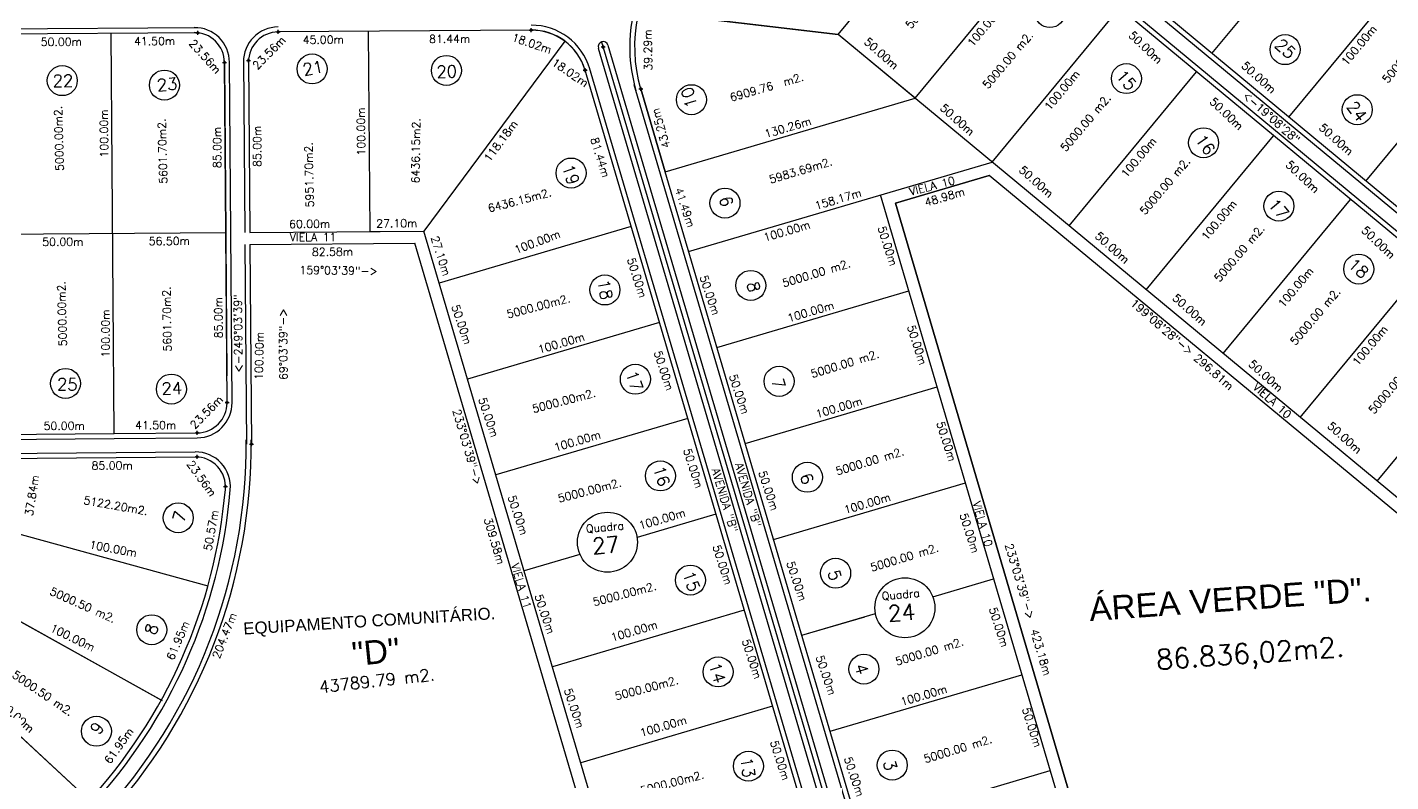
# Model space of a CAD drawing. Extents: x -23785941 to 8798891, y -8418521 to 21897894.
# Drawn here: x -24298 to -23616, y -2844 to -2467 of the extents above; entities that cross this region are included whole.
import ezdxf
from ezdxf.enums import TextEntityAlignment as Align

# ---------------------------------------------------------------- set-up
doc = ezdxf.new("R2010")
doc.units = 0
doc.header["$MEASUREMENT"] = 0
doc.header["$PDMODE"] = 34
doc.header["$PDSIZE"] = 1
doc.layers.get('0').update_dxf_attribs({"linetype": 'CONTINUOUS'})
for name, color, linetype in [('CALCADA', 3, 'CONTINUOUS'), ('REG60_100', 2, 'CONTINUOUS'), ('RUA', 1, 'CONTINUOUS'), ('VEGE', 102, 'CONTINUOUS'), ('VIEWPORT', 7, 'CONTINUOUS')]:
    doc.layers.add(name, color=color, linetype=linetype)
doc.styles.add('1_5MM', font='romans.shx', dxfattribs={"height": 6})
doc.styles.add('1MM', font='romans.shx', dxfattribs={"height": 4})
doc.styles.add('2_5MM', font='romans.shx', dxfattribs={"height": 10})
doc.styles.add('2MM', font='romans.shx', dxfattribs={"height": 8})
doc.styles.add('3MM', font='romans.shx', dxfattribs={"height": 12})

msp = doc.modelspace()

# ---------------------------------------------------------------- linework, layer by layer
for p, q in [((-23705.33, -2480.16), (-23577.72, -2326.16)), ((-23512.83, -2639.67), (-23877.16, -2337.78)), ((-23520.49, -2648.91), (-23885.61, -2346.36)), ((-23666.83, -2512.06), (-23539.22, -2358.06)), ((-23628.33, -2543.96), (-23500.72, -2389.96)), ((-23892.29, -2470.69), (-23828.49, -2393.69)), ((-23853.79, -2502.59), (-23789.99, -2425.59)), ((-23815.29, -2534.5), (-23751.49, -2457.5)), ((-24212.4, -2469.85), (-24490.7, -2471.96)), ((-24254.19, -2670.17), (-24255.71, -2470.18)), ((-24045.75, -2468.48), (-24172.21, -2469.44)), ((-24127.21, -2469.2), (-24126.45, -2569.2)), ((-24028.94, -2474.07), (-24099.35, -2568.99)), ((-24045.78, -2468.59), (-24045.78, -2468.58)), ((-24045.11, -2468.58), (-24045.78, -2468.59)), ((-23584.29, -2725.91), (-23892.29, -2470.69)), ((-24197.81, -2654.75), (-24199.1, -2484.64)), ((-24199.07, -2484.64), (-24197.88, -2641.36)), ((-24187.07, -2484.55), (-24187.1, -2484.55)), ((-24187.08, -2483.65), (-24186.42, -2569.65)), ((-24019, -2487.95), (-24018.81, -2488.59)), ((-23887.66, -2933), (-24018.92, -2488.03)), ((-24018.81, -2488.59), (-24018.81, -2488.59)), ((-24018.81, -2488.59), (-24018.8, -2488.59)), ((-23776.79, -2566.4), (-23712.99, -2489.4)), ((-24045.57, -2496.48), (-24045.57, -2496.48)), ((-24045.57, -2496.48), (-24045.56, -2496.48)), ((-23978.73, -2539.45), (-23853.79, -2502.59)), ((-23738.29, -2598.3), (-23674.49, -2521.3)), ((-23966.99, -2579.24), (-23815.28, -2534.49)), ((-23867.97, -2914.94), (-23978.73, -2539.45)), ((-23863.62, -2555.01), (-23816.66, -2541.15)), ((-23816.66, -2541.15), (-23863.62, -2555.01)), ((-23816.66, -2541.15), (-23863.62, -2555.01)), ((-23588.11, -2730.52), (-23816.66, -2541.15)), ((-23588.11, -2730.52), (-23816.66, -2541.15)), ((-23588.11, -2730.52), (-23816.66, -2541.15)), ((-23772.05, -2886.65), (-23871.07, -2550.95)), ((-23743.03, -2963.82), (-23863.62, -2555.01)), ((-23863.62, -2555.01), (-23743.9, -2960.9)), ((-23863.62, -2555.01), (-23743.9, -2960.9)), ((-23699.79, -2630.2), (-23635.99, -2553.2)), ((-24454.94, -2571.69), (-24198.45, -2569.75)), ((-24186.45, -2569.65), (-24099.35, -2568.99)), ((-24126.45, -2569.2), (-24099.35, -2568.99)), ((-23973.73, -2994.88), (-24099.35, -2569)), ((-23995.77, -2566.7), (-24091.69, -2595)), ((-24186.41, -2575.65), (-24103.83, -2575.03)), ((-24186.38, -2575.65), (-24185.62, -2675.54)), ((-24016.67, -2870.5), (-24103.83, -2575.03)), ((-23661.29, -2662.1), (-23597.49, -2585.1)), ((-23952.84, -2627.2), (-23856.93, -2598.91)), ((-23981.62, -2614.66), (-24077.54, -2642.95)), ((-23622.79, -2694.01), (-23558.99, -2617.01)), ((-23938.7, -2675.16), (-23842.78, -2646.86)), ((-23967.48, -2662.62), (-24063.4, -2690.91)), ((-24489.18, -2671.95), (-24254.19, -2670.17)), ((-24254.19, -2670.17), (-24212.68, -2669.86)), ((-24366.69, -2683.02), (-24213.69, -2681.86)), ((-23924.55, -2723.11), (-23828.64, -2694.82)), ((-23953.33, -2710.57), (-23992.8, -2722.22)), ((-24266.59, -2853.67), (-24413.35, -2717.79)), ((-24303.75, -2719.76), (-24207.33, -2746.28)), ((-24021.33, -2730.63), (-24049.25, -2738.87)), ((-23844.91, -2751.75), (-23814.49, -2742.78)), ((-24318.05, -2754.82), (-24230.32, -2803.63)), ((-23939.19, -2758.53), (-24035.1, -2786.82)), ((-23910.41, -2771.07), (-23873.57, -2760.2)), ((-23910.41, -2771.07), (-23878.96, -2761.8)), ((-23896.26, -2819.03), (-23800.35, -2790.74)), ((-23925.04, -2806.49), (-24020.96, -2834.78)), ((-23882.11, -2866.98), (-23786.2, -2838.69))]:
    msp.add_line(p, q)
at = {"color": 100}
for p, q in [((-24010.49, -2474.38), (-23874.13, -2936.66)), ((-23877.18, -2934.96), (-24012.07, -2477.65)), ((-23872.39, -2933.54), (-24007.28, -2476.23))]:
    msp.add_line(p, q, dxfattribs=at)
msp.add_lwpolyline([(-24230.66, -2803.44), (-24318.04, -2754.82, -0.057602), (-24339.98, -2785.72), (-24266.6, -2853.65)], format="xyb")
for centre in [(-23786.37, -2459.77), (-23668.77, -2478.3), (-24155.25, -2487.95), (-24088.13, -2488.68), (-24280.18, -2493.79), (-23748.13, -2492.78), (-24229.12, -2496.02), (-23965.62, -2503.31), (-23632.7, -2508.3), (-23709.52, -2524.83), (-24025.79, -2539.96), (-23948.83, -2555.01), (-23671.88, -2556.52), (-23631.95, -2587.97), (-23935.94, -2596.15), (-24008.87, -2598.43), (-24278.57, -2645.16), (-23993.65, -2643.07), (-23921.79, -2644.1), (-24225.63, -2647.96), (-23981.13, -2691.38), (-23907.65, -2692.06), (-24222.22, -2712.32), (-23893.5, -2740.02), (-23893.5, -2740.02), (-23966.09, -2743.45), (-24235.45, -2768.28), (-23879.35, -2787.98), (-23952.28, -2789.33), (-24263.08, -2819.02), (-23937.08, -2836.47), (-23865.21, -2835.93)]:
    msp.add_circle(centre, 7.5)
at = {"color": 5}
for centre in [(-24007.62, -2724.54), (-23858.85, -2757.29)]:
    msp.add_circle(centre, 15, dxfattribs=at)
for centre, radius, start, end in [((-23919.95, -2476.97), 74.08, 139.1598, 196.43452), ((-24214.1, -2484.75), 15, 0.43063, 90.43452), ((-24172.1, -2484.44), 15, 90.43452, 180.43063), ((-24045.57, -2496.48), 27.9, 16.42982, 90.43452), ((-24045.54, -2496.38), 27.9, 16.44542, 90.43452), ((-24212.81, -2654.86), 15, 270.43452, 0.43452), ((-24462.67, -2675.37), 277, 317.20508, 0.43452), ((-24213.58, -2696.85), 17.49, 355.0709, 90.43452), ((-24213.58, -2696.85), 14.99, 355.0709, 90.43452), ((-24462.67, -2675.37), 265, 317.20508, 355.0709)]:
    msp.add_arc(centre, radius, start, end)
at = {"color": 100}
msp.add_arc((-24009.73, -2476.77), 2.5, 16.43452, 196.43452, dxfattribs=at)
for p in [(-24045.78, -2468.59), (-24045.75, -2468.48), (-24009.68, -2476.94), (-24018.81, -2488.59), (-24018.78, -2488.48), (-24197.81, -2654.74), (-24212.68, -2669.86), (-24212.74, -2681.86), (-24198.52, -2696.66)]:
    msp.add_point(p)
at = {"layer": 'CALCADA'}
for p, q in [((-23518.89, -2646.98), (-23883.79, -2344.62)), ((-23514.43, -2641.59), (-23878.75, -2339.7)), ((-24212.42, -2467.35), (-24490.72, -2469.46)), ((-24199.06, -2486.18), (-24198.42, -2569.75)), ((-24195.31, -2654.72), (-24196.6, -2484.62)), ((-24189.58, -2483.59), (-24188.92, -2569.67)), ((-23885.27, -2932.29), (-24016.52, -2487.32)), ((-23870.37, -2915.65), (-23994.19, -2495.87)), ((-24188.88, -2575.67), (-24188.12, -2675.56)), ((-24254.17, -2672.67), (-24212.67, -2672.36)), ((-24489.17, -2674.45), (-24254.17, -2672.67)), ((-24366.72, -2680.53), (-24213.71, -2679.36))]:
    msp.add_line(p, q, dxfattribs=at)
for centre, radius, start, end in [((-23919.91, -2477), 76.58, 166.04907, 196.43452), ((-24214.1, -2484.75), 17.5, 0.43452, 90.43452), ((-24172.1, -2484.44), 17.5, 90.43452, 180.43063), ((-24045.57, -2496.48), 30.4, 16.42982, 90.43452), ((-24212.81, -2654.86), 17.5, 270.43452, 0.43452), ((-24462.67, -2675.37), 274.5, 317.20508, 0.43452), ((-24462.67, -2675.37), 267.5, 317.20508, 355.0709)]:
    msp.add_arc(centre, radius, start, end, dxfattribs=at)
at = {"layer": 'REG60_100'}
msp.add_point((-24185.62, -2675.54), dxfattribs=at)
at = {"layer": 'VIEWPORT'}
for p, q in [((-23892.29, -2470.69), (-23866.77, -2439.89)), ((-23892.29, -2470.69), (-23866.77, -2439.89)), ((-23991.85, -2459.14), (-23892.29, -2470.69)), ((-23991.81, -2459.14), (-23892.29, -2470.69)), ((-23892.29, -2470.69), (-23991.81, -2459.14)), ((-23991.81, -2459.14), (-23892.29, -2470.69)), ((-23853.79, -2502.59), (-23892.29, -2470.69)), ((-23978.73, -2539.45), (-23990.96, -2497.96)), ((-23990.96, -2497.96), (-23978.73, -2539.45)), ((-23978.73, -2539.45), (-23853.79, -2502.59)), ((-23853.79, -2502.59), (-23853.79, -2502.59))]:
    msp.add_line(p, q, dxfattribs=at)
for p in [(-24212.4, -2469.85), (-24172.21, -2469.44), (-24199.1, -2484.64), (-24187.08, -2483.65), (-23990.96, -2497.96)]:
    msp.add_point(p, dxfattribs=at)

# ---------------------------------------------------------------- texts
at = {"color": 1, "style": '1MM'}
msp.add_text('<-19%%d08\'28"', height=4, rotation=318.50115, dxfattribs=at).set_placement((-23675.55, -2512.21), align=Align.MIDDLE)
at = {"attachment_point": 1}
for s, insert, char_height, width, rotation, style in [('25', (-23670.34, -2472.09), 6, 23, 317.13441, '1_5MM'), ('21', (-24160.51, -2485.52), 6, 7.631, 10.80167, '1_5MM'), ('20', (-24093.18, -2486.32), 6, 4.927, 1.05228, '1_5MM'), ('22', (-24285, -2490.83), 6, 2.438, 0.24916, '1_5MM'), ('23', (-24233.16, -2493.06), 6, 3.251, 4.71761, '1_5MM'), ('10', (-23968.19, -2508.03), 6, 12.009, 105.94033, '1_5MM'), ('19', (-24024.87, -2534.89), 6, 3.942, 290.0437, '1_5MM'), ('VIELA 10', (-23857.05, -2547.37), 4, 603.212, 14.41543, '1MM'), ('9', (-23950.34, -2557.44), 6, 8.006, 106.39164, '1_5MM'), ('18', (-24006.68, -2592.68), 6, 3.942, 280.27029, '1_5MM'), ('8', (-23932.15, -2593.74), 6, 9.341, 282.86126, '1_5MM'), ('25', (-24282.73, -2642.43), 6, 1.625, 358.54579, '1_5MM'), ('24', (-24230.64, -2644.72), 6, 3.251, 1.76162, '1_5MM'), ('17', (-23992.91, -2638.05), 6, 8.212, 288.71137, '1_5MM'), ('7', (-23920, -2641.9), 6, 10.008, 286.39145, '1_5MM'), ('VIELA 10', (-23682.5, -2644.48), 4, 603.212, 317.94437, '1MM'), ('16', (-23979.29, -2685.62), 6, 5.226, 288.41324, '1_5MM'), ('6', (-23906.05, -2689.28), 6, 6.672, 292.03327, '1_5MM'), ('VIELA 10', (-23821.18, -2703.62), 4, 603.212, 285.44693, '1MM'), ('7', (-24225.18, -2713.27), 6, 3.942, 73.29635, '1_5MM'), ('VIELA 11', (-24052.03, -2734.63), 4, 603.212, 286.19469, '1MM'), ('15', (-23964.47, -2738.24), 6, 7.465, 289.45257, '1_5MM'), ('5', (-23891.85, -2737.72), 6, 10.008, 287.09057, '1_5MM'), ('8', (-24239.31, -2769.44), 6, 4.927, 70.93179, '1_5MM'), ('14', (-23951.39, -2784), 6, 1.625, 287.36545, '1_5MM'), ('4', (-23878.45, -2784.55), 6, 10.675, 287.21606, '1_5MM'), ('9', (-24266.71, -2817.81), 6, 7.631, 54.18952, '1_5MM'), ('13', (-23935.24, -2831.58), 6, 1.625, 278.41572, '1_5MM'), ('3', (-23864.01, -2832.8), 6, 10.008, 285.05904, '1_5MM')]:
    msp.add_mtext(s, dxfattribs=dict(at, insert=insert, char_height=char_height, width=width, rotation=rotation, style=style))
at = {"char_height": 6, "style": '1_5MM'}
for s, insert, attachment_point, rotation in [('15', (-23749.3, -2487.69), 1, 311.44561), ('24', (-23633.62, -2503.21), 1, 307.51456), ('16', (-23709.12, -2519.84), 1, 305.01237), ('17', (-23673, -2552.03), 1, 309.26238), ('18', (-23632.08, -2587.6), 5, 317.71276)]:
    msp.add_mtext(s, dxfattribs=dict(at, insert=insert, attachment_point=attachment_point, rotation=rotation))
at = {"insert": (-24166.43, -2570), "char_height": 4, "width": 603.212, "attachment_point": 1, "style": '1MM'}
msp.add_mtext('VIELA 11', dxfattribs=at)
at = {"color": 1, "char_height": 4, "attachment_point": 1, "rotation": 5.03393, "style": '1MM'}
for insert in [(-24018.52, -2715.83), (-23870.59, -2749.51)]:
    msp.add_mtext('Quadra', dxfattribs=dict(at, insert=insert))
at = {"color": 1, "char_height": 8, "width": 20.682, "attachment_point": 1, "rotation": 5.03393, "style": '2MM'}
for s, insert in [('27', (-24015.65, -2722.61)), ('24', (-23867.72, -2756.29))]:
    msp.add_mtext(s, dxfattribs=dict(at, insert=insert))
at = {"layer": 'REG60_100', "style": '1MM'}
for s, rotation, p in [('5000.00 m2.', 49.6515, (-23843.52, -2455.49)), ('5000.00 m2.', 49.6515, (-23804.99, -2485.53)), ('5000.00 m2.', 49.6515, (-23605.15, -2482.7)), ('6909.76  m2.', 16.21245, (-23927.1, -2500.14)), ('5000.00m2.', 91.55646, (-24278.69, -2522.57)), ('5000.00 m2.', 49.6515, (-23766.07, -2516.91)), ('5601.70m2.', 91.52402, (-24226.86, -2528.98)), ('6436.15m2.', 89.24098, (-24100.22, -2528.9)), ('5951.70m2.', 91.31381, (-24153.56, -2540.8)), ('5983.69m2.', 16.61796, (-23910.06, -2541.75)), ('5000.00 m2.', 49.6515, (-23726.4, -2548.54)), ('6436.15m2.', 14.72935, (-24050.71, -2556.73)), ('5000.00 m2.', 49.6515, (-23689.2, -2582.14)), ('5000.00 m2.', 16.93375, (-23902.23, -2593.12)), ('5000.00m2.', 91.55646, (-24277.11, -2610.23)), (' 5601.70m2.', 90.96001, (-24224.63, -2614.25)), ('5000.00m2.', 14.72935, (-24041.3, -2609.67)), ('5000.00 m2.', 49.6515, (-23651.25, -2613.71)), ('5000.00 m2.', 16.93375, (-23887.93, -2638.43)), ('5000.00 m2.', 49.6515, (-23612.02, -2648.07)), ('5000.00m2.', 14.72935, (-24028.56, -2656.94)), ('5000.00 m2.', 16.93375, (-23875.47, -2687.1)), ('5000.00m2.', 14.72935, (-24015.72, -2701.75)), ('5122.20m2.', 349.95215, (-24253.96, -2709.39)), ('5000.00 m2.', 16.93375, (-23858.18, -2735.26)), ('5000.50 m2.', 335.90301, (-24271.18, -2758.85)), ('5000.00m2.', 14.72935, (-23998.2, -2753.49)), ('5000.00 m2.', 16.93375, (-23845.66, -2782.22)), ('5000.50 m2.', 325.66503, (-24291.73, -2802.66)), ('5000.00m2.', 14.72935, (-23987.2, -2800.53)), ('5000.00 m2.', 16.93375, (-23831.48, -2830.95)), ('5000.00m2.', 14.72935, (-23974.46, -2847.8))]:
    msp.add_text(s, height=4, rotation=rotation, dxfattribs=at).set_placement(p, align=Align.BOTTOM_CENTER)
for s, rotation, p in [('100.00m', 50.35425, (-23818.81, -2466.65)), ('100.00m', 50.35425, (-23631.85, -2476.11)), ('50.00m', 0.43452, (-24280.68, -2474.37)), ('41.50m', 0.43452, (-24234.03, -2474.01)), ('23.56m', 311.97147, (-24208.75, -2481.72)), ('23.56m', 45.43258, (-24176.81, -2479.8)), ('45.00m', 0.29869, (-24149.69, -2473.32)), ('81.44m', 0.44008, (-24086.47, -2472.89)), ('18.02m', 341.25119, (-24045.39, -2475.21)), ('39.29m', 91.24175, (-23987.39, -2478.47)), ('50.00m', 318.37675, (-23870.66, -2480.23)), ('50.00m', 316.44974, (-23738.52, -2477.18)), ('18.02m', 325.98515, (-24026.22, -2489.8)), ('50.00m', 318.37675, (-23681.93, -2492.19)), ('100.00m', 50.35425, (-23780.31, -2498.55)), ('100.00m', 90.43452, (-24130.83, -2519.23)), ('43.25m', 106.43452, (-23981.01, -2517.58)), ('50.00m', 318.37675, (-23832.64, -2513.29)), ('50.00m', 316.44974, (-23698.06, -2510.32)), ('100.00m', 90.43452, (-24259.33, -2520.2)), ('118.18m', 53.43758, (-24060.94, -2523.92)), ('130.26m', 16.43452, (-23917.39, -2517.18)), ('50.00m', 318.37675, (-23643.2, -2523.14)), ('85.00m', 90.43452, (-24202.77, -2527.22)), ('85.00m', 90.41647, (-24182.76, -2526.63)), ('81.44m', 287.36992, (-24011.23, -2532.11)), ('100.00m', 50.35425, (-23741.95, -2532.12)), ('50.00m', 316.44974, (-23660.03, -2541.85)), ('50.00m', 318.37675, (-23793.2, -2544.25)), ('41.49m', 288.63909, (-23968.82, -2557.21)), ('158.17m', 16.43452, (-23892.26, -2553.03)), ('48.98m', 16.43452, (-23839.01, -2551.92)), ('100.00m', 50.35425, (-23701.81, -2563.48)), ('27.10m', 0.43452, (-24112.93, -2565.1)), ('60.00m', 0.43452, (-24156.48, -2565.43)), ('100.00m', 20.51269, (-24042.68, -2574.32)), ('100.00m', 16.43452, (-23917.9, -2568.93)), ('50.00m', 287.86942, (-23867.48, -2576.41)), ('50.00m', 318.37675, (-23755.17, -2577.32)), ('50.00m', 316.44974, (-23622.09, -2574.71)), ('50.00m', 0.43452, (-24279.92, -2574.36)), ('56.50m', 0.43452, (-24226.67, -2573.96)), ('27.10m', 287.96356, (-24090.89, -2581.39)), ('82.58m', 0.43444, (-24145.08, -2579.34)), ('50.00m', 287.86942, (-23992.81, -2592.29)), ('100.00m', 50.35425, (-23663.45, -2597.06)), ('50.00m', 288.67954, (-23956.36, -2601.01)), ('85.00m', 90.43452, (-24202.13, -2612.27)), ('50.00m', 318.37675, (-23716.44, -2608.27)), ('100.00m', 90.43452, (-24258.57, -2620.2)), ('50.00m', 288.67954, (-24080.47, -2615.67)), ('100.00m', 16.43452, (-23906.01, -2609.22)), ('50.00m', 287.86942, (-23852.8, -2625.88)), ('100.00m', 50.35425, (-23626.31, -2626.16)), ('100.00m', 88.98008, (-24181.74, -2631.41)), ('100.00m', 16.43591, (-24030.71, -2624.97)), ('50.00m', 287.86942, (-23979.36, -2638.71)), ('50.00m', 318.37675, (-23678.41, -2641.34)), ('50.00m', 288.67954, (-23941.69, -2650.49)), ('23.56m', 45.43452, (-24208.1, -2659.49)), ('50.00m', 288.67954, (-24067.02, -2662.09)), ('100.00m', 16.43452, (-23891.87, -2657.17)), ('50.00m', 0.43452, (-24279.22, -2666.36)), ('41.50m', 0.43452, (-24233.47, -2666.01)), ('50.00m', 287.86942, (-23838.13, -2674.13)), ('50.00m', 318.37675, (-23638.98, -2672.29)), ('100.00m', 16.43591, (-24022.68, -2673.91)), ('50.00m', 287.86942, (-23964.68, -2687.57)), ('85.00m', 0.43452, (-24255.25, -2686.18)), ('23.56m', 305.83483, (-24210.5, -2692.63)), ('37.84m', 80.95925, (-24295.35, -2701.18)), ('50.00m', 288.67954, (-23927.01, -2698.74)), ('50.00m', 288.67954, (-24052.35, -2710.96)), ('100.00m', 16.43452, (-23877.72, -2705.13)), ('50.57m', 79.93675, (-24205.78, -2718.63)), ('309.58m', 286.43444, (-24064.09, -2723.9)), ('100.00m', 16.43591, (-23980.26, -2712.94)), ('50.00m', 287.86942, (-23826.51, -2719.94)), ('100.00m', 349.59852, (-24254.73, -2727.77)), ('50.00m', 287.86942, (-23950.01, -2735.82)), ('50.00m', 288.67954, (-23912.95, -2743.94)), ('50.00m', 288.67954, (-24038.9, -2760.43)), ('204.47m', 68.57528, (-24199.09, -2771.18)), ('50.00m', 287.86942, (-23811.84, -2766.98)), ('100.00m', 333.9019, (-24274.97, -2772.26)), ('61.95m', 66.84786, (-24222.37, -2773.65)), ('100.00m', 16.43591, (-23994.24, -2768.9)), ('50.00m', 287.86942, (-23935.34, -2782.86)), ('50.00m', 288.67954, (-23898.28, -2790.97)), ('50.00m', 288.67954, (-24024.22, -2807.46)), ('100.00m', 16.43452, (-23849.43, -2801.04)), ('100.00m', 318.24515, (-24304.05, -2810.68)), ('50.00m', 287.86942, (-23795.33, -2817.06)), ('100.00m', 16.43591, (-23979.69, -2816.52)), ('61.95m', 54.41036, (-24251.88, -2826.21)), ('50.00m', 287.86942, (-23921.28, -2833.55)), ('50.00m', 288.67954, (-23884.22, -2841.67))]:
    msp.add_text(s, height=4, rotation=rotation, dxfattribs=at).set_placement(p, align=Align.MIDDLE)
at = {"layer": 'RUA', "style": '1MM'}
for s, rotation, p in [('159%%d03\'39"->', 359.28444, (-24142.05, -2588.68)), ('<-249%%d03\'39"', 90.43452, (-24192.28, -2620.16)), ('199%%d08\'28"-> 296.81m', 319.06797, (-23720.24, -2625.67)), ('69%%d03\'39"->', 90.43452, (-24169.72, -2625.55)), ('233%%d03\'39"->', 286.40503, (-24077.58, -2676.91)), ('233%%d03\'39"->  423.18m', 286.53791, (-23797.16, -2758.15))]:
    msp.add_text(s, height=4, rotation=rotation, dxfattribs=at).set_placement(p, align=Align.MIDDLE)
at = {"layer": 'RUA', "char_height": 4, "width": 1478.691, "attachment_point": 1, "rotation": 286.53109, "style": '1_5MM'}
for insert in [(-23940.01, -2684.42), (-23951.67, -2687.03)]:
    msp.add_mtext('\\Fromant.shx;AVENIDA "B"', dxfattribs=dict(at, insert=insert))
at = {"layer": 'VEGE'}
for s, height, rotation, style, p in [('86.836,02m2.', 10, 4.09122, '2_5MM', (-23685.71, -2787.92)), ('43789.79 m2.', 6, 6.38447, '1_5MM', (-24122.36, -2798.52))]:
    msp.add_text(s, height=height, rotation=rotation, dxfattribs=dict(at, style=style)).set_placement(p, align=Align.BOTTOM_CENTER)
at = {"layer": 'VEGE', "attachment_point": 1}
for s, insert, char_height, width, rotation, style in [('\\fArial|b0|i0|c0|p34;ÁREA VERDE "D".', (-23767.17, -2752), 12, 262.446, 4.06972, '3MM'), ('\\fArial|b0|i0|c0|p34;EQUIPAMENTO COMUNITÁRIO.', (-24189.84, -2764.72), 6, 664.18, 3.51583, '1_5MM'), ('\\fArial|b0|i0|c0|p34;"D"', (-24135.95, -2774.58), 12, 85.392, 5.81361, '3MM')]:
    msp.add_mtext(s, dxfattribs=dict(at, insert=insert, char_height=char_height, width=width, rotation=rotation, style=style))
at = {"layer": 'VIEWPORT', "style": '1MM'}
for s, rotation, p in [('39.29m', 91.24175, (-23987.39, -2478.47)), ('39.29m', 91.24175, (-23987.39, -2478.47)), ('39.29m', 91.24175, (-23987.39, -2478.47)), ('43.25m', 106.43452, (-23981.01, -2517.58)), ('43.25m', 106.43452, (-23981.01, -2517.58)), ('43.25m', 106.43452, (-23981.01, -2517.58)), ('130.26m', 16.43452, (-23917.39, -2517.18)), ('130.26m', 16.43452, (-23917.39, -2517.18)), ('130.26m', 16.43452, (-23917.39, -2517.18)), ('130.26m', 16.43452, (-23917.39, -2517.18))]:
    msp.add_text(s, height=4, rotation=rotation, dxfattribs=at).set_placement(p, align=Align.MIDDLE)

doc.saveas('drawing.dxf')
